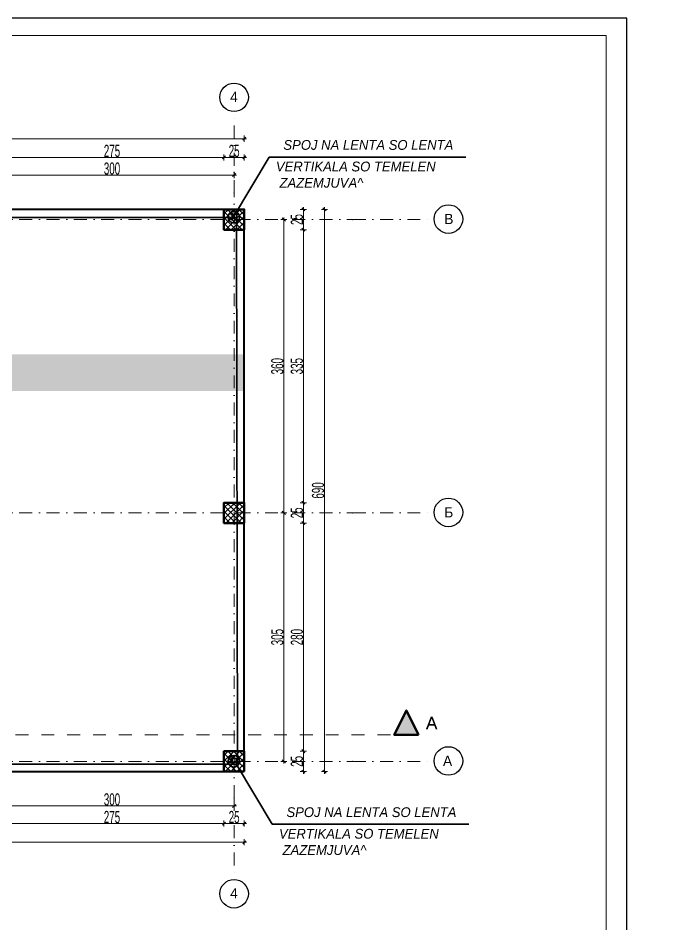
# Model space of a CAD drawing. Header units: millimetres. Extents: x -22688 to 165477, y -34508 to 218425.
# Drawn here: x -3644 to 4237, y 91930 to 103046 of the extents above; entities that cross this region are included whole.
import ezdxf

# ---------------------------------------------------------------- set-up
doc = ezdxf.new("R2010")
doc.units = ezdxf.units.MM
doc.header["$MEASUREMENT"] = 0
for name, pattern in [('- Двойно прекъснати линии', [1093.611073, 529.166651, -211.666656, 141.111112, -211.666656]), ('- Прекъснати линия', [211.666667, 105.833333, -105.833333]), ('ACAD_ISO03W100', [30, 12, -18]), ('Dot & Dashed', [670.277762, 317.5, -176.388889, 0, -176.388874])]:
    doc.linetypes.add(name, pattern=pattern)
for name, color, linetype in [('4 _ - Фрагмент - Чертежи.2D Elements', 7, 'Continuous'), ('6 _ - Конструктивни оси.Dimensioning', 7, 'Continuous'), ('7 _ - Основни елементи.2D Elements', 7, 'Continuous'), ('Marker - Section', 7, 'Continuous'), ('Structural - Bearing', 7, 'Continuous')]:
    doc.layers.add(name, color=color, linetype=linetype)
for name, color, linetype, lineweight in [('dimenzija', 7, 'Continuous', 13), ('GROMOBRAN', 5, 'Continuous', 35), ('OSKI', 143, 'Continuous', 20), ('tekst', 7, 'Continuous', 13)]:
    doc.layers.add(name, color=color, linetype=linetype, lineweight=lineweight)
doc.layers.add('hatch', color=7, linetype='Continuous', lineweight=9, true_color=0x7a7a7a)
doc.layers.add('New_Structural - Bearing_Pen_No__8', color=7, linetype='Continuous', lineweight=35, true_color=0xa80f02)
doc.styles.add('GENERATED_STYLE_3', font='GOTHICB.TTF')
doc.styles.add('GENERATED_STYLE_6', font='Cambria Math.ttf')
doc.styles.add('PLATEIA', font='CGSAPPS.shx', dxfattribs={"width": 0.6})
doc.dimstyles.new('50', dxfattribs={"dimtxt": 150, "dimasz": 0.5, "dimexe": 0.18, "dimexo": 0.0625, "dimgap": 4, "dimtad": 1, "dimdec": 0, "dimlfac": 0.1, "dimzin": 12, "dimdsep": 46, "dimtxsty": 'PLATEIA', "dimblk": 'A$C321216CB', "dimcen": 0.09, "dimse1": 1, "dimse2": 1, "dimclrd": 256, "dimclrt": 256, "dimadec": 3, "dimazin": 0, "dimtfac": 1, "dimtdec": 0, "dimtix": 1, "dimtmove": 2, "dimatfit": 3, "dimldrblk": 'A$C321216CB', "dimfxl": 1, "dimtolj": 1, "dimtzin": 0, "dimlwd": -1, "dimarcsym": 0})
pattern_1 = [(45, (-69726.457, 95813.185), (-35.355335, 35.355335), []), (135, (-69726.457, 95813.185), (35.355335, 35.355335), [])]

# ---------------------------------------------------------------- blocks, each defined once
blk = doc.blocks.new('A$C321216CB')
for p, q in [((-54, 0), (54, 0)), ((-38, -38), (38, 38)), ((0, -75), (0, 75))]:
    blk.add_line(p, q)
blk = doc.blocks.new('*D768')
at = {"layer": 'DEFPOINTS', "color": 0, "ltscale": 50, "transparency": 16777216}
for p in [(-991, 101120), (-3991, 100899), (-991, 100699)]:
    blk.add_point(p, dxfattribs=at)
at = {"layer": 'dimenzija', "ltscale": 50, "transparency": 16777216}
blk.add_line((-3991, 101120), (-992, 101120), dxfattribs=at)
at = {"layer": 'dimenzija', "ltscale": 50, "transparency": 16777216, "xscale": 0.5, "yscale": 0.5, "zscale": 0.5, "rotation": 180}
blk.add_blockref('A$C321216CB', (-3991, 101120), dxfattribs=at)
at = {"layer": 'dimenzija', "ltscale": 50, "transparency": 16777216, "xscale": 0.5, "yscale": 0.5, "zscale": 0.5}
blk.add_blockref('A$C321216CB', (-991, 101120), dxfattribs=at)
at = {"layer": 'dimenzija', "ltscale": 50, "transparency": 16777216, "insert": (-2491, 101199), "char_height": 150, "attachment_point": 5, "style": 'PLATEIA'}
blk.add_mtext('\\A1;300', dxfattribs=at)
blk = doc.blocks.new('*D769')
at = {"layer": 'DEFPOINTS', "color": 0, "ltscale": 50, "transparency": 16777216}
for p in [(-1116, 101336), (-3866, 100699), (-1116, 100699)]:
    blk.add_point(p, dxfattribs=at)
at = {"layer": 'dimenzija', "ltscale": 50, "transparency": 16777216}
blk.add_line((-3866, 101336), (-1117, 101336), dxfattribs=at)
at = {"layer": 'dimenzija', "ltscale": 50, "transparency": 16777216, "xscale": 0.5, "yscale": 0.5, "zscale": 0.5, "rotation": 180}
blk.add_blockref('A$C321216CB', (-3866, 101336), dxfattribs=at)
at = {"layer": 'dimenzija', "ltscale": 50, "transparency": 16777216, "xscale": 0.5, "yscale": 0.5, "zscale": 0.5}
blk.add_blockref('A$C321216CB', (-1116, 101336), dxfattribs=at)
at = {"layer": 'dimenzija', "ltscale": 50, "transparency": 16777216, "insert": (-2491, 101415), "char_height": 150, "attachment_point": 5, "style": 'PLATEIA'}
blk.add_mtext('\\A1;275', dxfattribs=at)
blk = doc.blocks.new('*D770')
at = {"layer": 'DEFPOINTS', "color": 0, "ltscale": 50, "transparency": 16777216}
for p in [(-866, 101336), (-1116, 100699), (-866, 100699)]:
    blk.add_point(p, dxfattribs=at)
at = {"layer": 'dimenzija', "ltscale": 50, "transparency": 16777216}
blk.add_line((-1116, 101336), (-867, 101336), dxfattribs=at)
at = {"layer": 'dimenzija', "ltscale": 50, "transparency": 16777216, "xscale": 0.5, "yscale": 0.5, "zscale": 0.5, "rotation": 180}
blk.add_blockref('A$C321216CB', (-1116, 101336), dxfattribs=at)
at = {"layer": 'dimenzija', "ltscale": 50, "transparency": 16777216, "xscale": 0.5, "yscale": 0.5, "zscale": 0.5}
blk.add_blockref('A$C321216CB', (-866, 101336), dxfattribs=at)
at = {"layer": 'dimenzija', "ltscale": 50, "transparency": 16777216, "insert": (-991, 101415), "char_height": 150, "attachment_point": 5, "style": 'PLATEIA'}
blk.add_mtext('\\A1;25', dxfattribs=at)
blk = doc.blocks.new('*D736')
at = {"layer": 'DEFPOINTS', "color": 0, "ltscale": 50, "transparency": 16777216}
for p in [(-866, 101566), (-12866, 100699), (-866, 100699)]:
    blk.add_point(p, dxfattribs=at)
at = {"layer": 'dimenzija', "ltscale": 50, "transparency": 16777216}
blk.add_line((-12866, 101566), (-867, 101566), dxfattribs=at)
at = {"layer": 'dimenzija', "ltscale": 50, "transparency": 16777216, "xscale": 0.5, "yscale": 0.5, "zscale": 0.5, "rotation": 180}
blk.add_blockref('A$C321216CB', (-12866, 101566), dxfattribs=at)
at = {"layer": 'dimenzija', "ltscale": 50, "transparency": 16777216, "xscale": 0.5, "yscale": 0.5, "zscale": 0.5}
blk.add_blockref('A$C321216CB', (-866, 101566), dxfattribs=at)
at = {"layer": 'dimenzija', "ltscale": 50, "transparency": 16777216, "insert": (-6866, 101645), "char_height": 150, "attachment_point": 5, "style": 'PLATEIA'}
blk.add_mtext('\\A1;1200', dxfattribs=at)
blk = doc.blocks.new('*D744')
at = {"layer": 'DEFPOINTS', "color": 0, "ltscale": 50, "transparency": 16777216}
for p in [(-991, 93799), (-3991, 93598), (-991, 93377)]:
    blk.add_point(p, dxfattribs=at)
at = {"layer": 'dimenzija', "ltscale": 50, "transparency": 16777216}
blk.add_line((-3991, 93377), (-992, 93377), dxfattribs=at)
at = {"layer": 'dimenzija', "ltscale": 50, "transparency": 16777216, "xscale": 0.5, "yscale": 0.5, "zscale": 0.5, "rotation": 180}
blk.add_blockref('A$C321216CB', (-3991, 93377), dxfattribs=at)
at = {"layer": 'dimenzija', "ltscale": 50, "transparency": 16777216, "xscale": 0.5, "yscale": 0.5, "zscale": 0.5}
blk.add_blockref('A$C321216CB', (-991, 93377), dxfattribs=at)
at = {"layer": 'dimenzija', "ltscale": 50, "transparency": 16777216, "insert": (-2491, 93456), "char_height": 150, "attachment_point": 5, "style": 'PLATEIA'}
blk.add_mtext('\\A1;300', dxfattribs=at)
blk = doc.blocks.new('*D745')
at = {"layer": 'DEFPOINTS', "color": 0, "ltscale": 50, "transparency": 16777216}
for p in [(-3866, 93799), (-1116, 93799), (-1116, 93161)]:
    blk.add_point(p, dxfattribs=at)
at = {"layer": 'dimenzija', "ltscale": 50, "transparency": 16777216}
blk.add_line((-3866, 93161), (-1117, 93161), dxfattribs=at)
at = {"layer": 'dimenzija', "ltscale": 50, "transparency": 16777216, "xscale": 0.5, "yscale": 0.5, "zscale": 0.5, "rotation": 180}
blk.add_blockref('A$C321216CB', (-3866, 93161), dxfattribs=at)
at = {"layer": 'dimenzija', "ltscale": 50, "transparency": 16777216, "xscale": 0.5, "yscale": 0.5, "zscale": 0.5}
blk.add_blockref('A$C321216CB', (-1116, 93161), dxfattribs=at)
at = {"layer": 'dimenzija', "ltscale": 50, "transparency": 16777216, "insert": (-2491, 93240), "char_height": 150, "attachment_point": 5, "style": 'PLATEIA'}
blk.add_mtext('\\A1;275', dxfattribs=at)
blk = doc.blocks.new('*D746')
at = {"layer": 'DEFPOINTS', "color": 0, "ltscale": 50, "transparency": 16777216}
for p in [(-1116, 93799), (-866, 93799), (-866, 93161)]:
    blk.add_point(p, dxfattribs=at)
at = {"layer": 'dimenzija', "ltscale": 50, "transparency": 16777216}
blk.add_line((-1116, 93161), (-867, 93161), dxfattribs=at)
at = {"layer": 'dimenzija', "ltscale": 50, "transparency": 16777216, "xscale": 0.5, "yscale": 0.5, "zscale": 0.5, "rotation": 180}
blk.add_blockref('A$C321216CB', (-1116, 93161), dxfattribs=at)
at = {"layer": 'dimenzija', "ltscale": 50, "transparency": 16777216, "xscale": 0.5, "yscale": 0.5, "zscale": 0.5}
blk.add_blockref('A$C321216CB', (-866, 93161), dxfattribs=at)
at = {"layer": 'dimenzija', "ltscale": 50, "transparency": 16777216, "insert": (-991, 93240), "char_height": 150, "attachment_point": 5, "style": 'PLATEIA'}
blk.add_mtext('\\A1;25', dxfattribs=at)
blk = doc.blocks.new('*D747')
at = {"layer": 'DEFPOINTS', "color": 0, "ltscale": 50, "transparency": 16777216}
for p in [(-12866, 93799), (-866, 93799), (-866, 92932)]:
    blk.add_point(p, dxfattribs=at)
at = {"layer": 'dimenzija', "ltscale": 50, "transparency": 16777216}
blk.add_line((-12866, 92932), (-867, 92932), dxfattribs=at)
at = {"layer": 'dimenzija', "ltscale": 50, "transparency": 16777216, "xscale": 0.5, "yscale": 0.5, "zscale": 0.5, "rotation": 180}
blk.add_blockref('A$C321216CB', (-12866, 92932), dxfattribs=at)
at = {"layer": 'dimenzija', "ltscale": 50, "transparency": 16777216, "xscale": 0.5, "yscale": 0.5, "zscale": 0.5}
blk.add_blockref('A$C321216CB', (-866, 92932), dxfattribs=at)
at = {"layer": 'dimenzija', "ltscale": 50, "transparency": 16777216, "insert": (-6866, 93011), "char_height": 150, "attachment_point": 5, "style": 'PLATEIA'}
blk.add_mtext('\\A1;1200', dxfattribs=at)
blk = doc.blocks.new('*D748')
at = {"layer": 'DEFPOINTS', "color": 0, "ltscale": 50, "transparency": 16777216}
for p in [(-141, 100574), (-381, 96974), (-141, 96974)]:
    blk.add_point(p, dxfattribs=at)
at = {"layer": 'dimenzija', "ltscale": 50, "transparency": 16777216}
blk.add_line((-381, 100573), (-381, 96974), dxfattribs=at)
at = {"layer": 'dimenzija', "ltscale": 50, "transparency": 16777216, "xscale": 0.5, "yscale": 0.5, "zscale": 0.5}
for p, rotation in [((-381, 100574), 90), ((-381, 96974), 270)]:
    blk.add_blockref('A$C321216CB', p, dxfattribs=dict(at, rotation=rotation))
at = {"layer": 'dimenzija', "ltscale": 50, "transparency": 16777216, "insert": (-460, 98774), "char_height": 150, "attachment_point": 5, "rotation": 90, "style": 'PLATEIA'}
blk.add_mtext('\\A1;360', dxfattribs=at)
blk = doc.blocks.new('*D749')
at = {"layer": 'DEFPOINTS', "color": 0, "ltscale": 50, "transparency": 16777216}
for p in [(-141, 96974), (-634, 93924), (-381, 93924)]:
    blk.add_point(p, dxfattribs=at)
at = {"layer": 'dimenzija', "ltscale": 50, "transparency": 16777216}
blk.add_line((-381, 96973), (-381, 93924), dxfattribs=at)
at = {"layer": 'dimenzija', "ltscale": 50, "transparency": 16777216, "xscale": 0.5, "yscale": 0.5, "zscale": 0.5}
for p, rotation in [((-381, 96974), 90), ((-381, 93924), 270)]:
    blk.add_blockref('A$C321216CB', p, dxfattribs=dict(at, rotation=rotation))
at = {"layer": 'dimenzija', "ltscale": 50, "transparency": 16777216, "insert": (-460, 95449), "char_height": 150, "attachment_point": 5, "rotation": 90, "style": 'PLATEIA'}
blk.add_mtext('\\A1;305', dxfattribs=at)
blk = doc.blocks.new('*D750')
at = {"layer": 'DEFPOINTS', "color": 0, "ltscale": 50, "transparency": 16777216}
for p in [(-866, 100699), (-866, 100449), (-141, 100449)]:
    blk.add_point(p, dxfattribs=at)
at = {"layer": 'dimenzija', "ltscale": 50, "transparency": 16777216}
blk.add_line((-141, 100698), (-141, 100449), dxfattribs=at)
at = {"layer": 'dimenzija', "ltscale": 50, "transparency": 16777216, "xscale": 0.5, "yscale": 0.5, "zscale": 0.5}
for p, rotation in [((-141, 100699), 90), ((-141, 100449), 270)]:
    blk.add_blockref('A$C321216CB', p, dxfattribs=dict(at, rotation=rotation))
at = {"layer": 'dimenzija', "ltscale": 50, "transparency": 16777216, "insert": (-220, 100574), "char_height": 150, "attachment_point": 5, "rotation": 90, "style": 'PLATEIA'}
blk.add_mtext('\\A1;25', dxfattribs=at)
blk = doc.blocks.new('*D751')
at = {"layer": 'DEFPOINTS', "color": 0, "ltscale": 50, "transparency": 16777216}
for p in [(-866, 100449), (-866, 97099), (-141, 97099)]:
    blk.add_point(p, dxfattribs=at)
at = {"layer": 'dimenzija', "ltscale": 50, "transparency": 16777216}
blk.add_line((-141, 100448), (-141, 97099), dxfattribs=at)
at = {"layer": 'dimenzija', "ltscale": 50, "transparency": 16777216, "xscale": 0.5, "yscale": 0.5, "zscale": 0.5}
for p, rotation in [((-141, 100449), 90), ((-141, 97099), 270)]:
    blk.add_blockref('A$C321216CB', p, dxfattribs=dict(at, rotation=rotation))
at = {"layer": 'dimenzija', "ltscale": 50, "transparency": 16777216, "insert": (-220, 98774), "char_height": 150, "attachment_point": 5, "rotation": 90, "style": 'PLATEIA'}
blk.add_mtext('\\A1;335', dxfattribs=at)
blk = doc.blocks.new('*D752')
at = {"layer": 'DEFPOINTS', "color": 0, "ltscale": 50, "transparency": 16777216}
for p in [(-866, 97099), (-866, 96849), (-141, 96849)]:
    blk.add_point(p, dxfattribs=at)
at = {"layer": 'dimenzija', "ltscale": 50, "transparency": 16777216}
blk.add_line((-141, 97098), (-141, 96849), dxfattribs=at)
at = {"layer": 'dimenzija', "ltscale": 50, "transparency": 16777216, "xscale": 0.5, "yscale": 0.5, "zscale": 0.5}
for p, rotation in [((-141, 97099), 90), ((-141, 96849), 270)]:
    blk.add_blockref('A$C321216CB', p, dxfattribs=dict(at, rotation=rotation))
at = {"layer": 'dimenzija', "ltscale": 50, "transparency": 16777216, "insert": (-220, 96974), "char_height": 150, "attachment_point": 5, "rotation": 90, "style": 'PLATEIA'}
blk.add_mtext('\\A1;25', dxfattribs=at)
blk = doc.blocks.new('*D753')
at = {"layer": 'DEFPOINTS', "color": 0, "ltscale": 50, "transparency": 16777216}
for p in [(-866, 96849), (-866, 94049), (-141, 94049)]:
    blk.add_point(p, dxfattribs=at)
at = {"layer": 'dimenzija', "ltscale": 50, "transparency": 16777216}
blk.add_line((-141, 96848), (-141, 94049), dxfattribs=at)
at = {"layer": 'dimenzija', "ltscale": 50, "transparency": 16777216, "xscale": 0.5, "yscale": 0.5, "zscale": 0.5}
for p, rotation in [((-141, 96849), 90), ((-141, 94049), 270)]:
    blk.add_blockref('A$C321216CB', p, dxfattribs=dict(at, rotation=rotation))
at = {"layer": 'dimenzija', "ltscale": 50, "transparency": 16777216, "insert": (-220, 95449), "char_height": 150, "attachment_point": 5, "rotation": 90, "style": 'PLATEIA'}
blk.add_mtext('\\A1;280', dxfattribs=at)
blk = doc.blocks.new('*D754')
at = {"layer": 'DEFPOINTS', "color": 0, "ltscale": 50, "transparency": 16777216}
for p in [(-866, 94049), (-866, 93799), (-141, 93799)]:
    blk.add_point(p, dxfattribs=at)
at = {"layer": 'dimenzija', "ltscale": 50, "transparency": 16777216}
blk.add_line((-141, 94048), (-141, 93799), dxfattribs=at)
at = {"layer": 'dimenzija', "ltscale": 50, "transparency": 16777216, "xscale": 0.5, "yscale": 0.5, "zscale": 0.5}
for p, rotation in [((-141, 94049), 90), ((-141, 93799), 270)]:
    blk.add_blockref('A$C321216CB', p, dxfattribs=dict(at, rotation=rotation))
at = {"layer": 'dimenzija', "ltscale": 50, "transparency": 16777216, "insert": (-220, 93924), "char_height": 150, "attachment_point": 5, "rotation": 90, "style": 'PLATEIA'}
blk.add_mtext('\\A1;25', dxfattribs=at)
blk = doc.blocks.new('*D755')
at = {"layer": 'DEFPOINTS', "color": 0, "ltscale": 50, "transparency": 16777216}
for p in [(-866, 100699), (-866, 93799), (119, 93799)]:
    blk.add_point(p, dxfattribs=at)
at = {"layer": 'dimenzija', "ltscale": 50, "transparency": 16777216}
blk.add_line((119, 100698), (119, 93799), dxfattribs=at)
at = {"layer": 'dimenzija', "ltscale": 50, "transparency": 16777216, "xscale": 0.5, "yscale": 0.5, "zscale": 0.5}
for p, rotation in [((119, 100699), 90), ((119, 93799), 270)]:
    blk.add_blockref('A$C321216CB', p, dxfattribs=dict(at, rotation=rotation))
at = {"layer": 'dimenzija', "ltscale": 50, "transparency": 16777216, "insert": (40, 97249), "char_height": 150, "attachment_point": 5, "rotation": 90, "style": 'PLATEIA'}
blk.add_mtext('\\A1;690', dxfattribs=at)
blk = doc.blocks.new('SPOJKA')
at = {"layer": 'GROMOBRAN'}
for p, q in [((212074, -49577.7), (212027.9, -49577.7)), ((212063.2, -49596.2), (212029.9, -49596.2)), ((212031.5, -49567.2), (212031.5, -49597.9)), ((212055.1, -49565.5), (212055.1, -49605.2))]:
    blk.add_line(p, q, dxfattribs=at)
blk.add_circle((212046.7, -49582.3), 29.7, dxfattribs=at)

msp = doc.modelspace()

# ---------------------------------------------------------------- hatches: boundary and pattern name
at = {"layer": 'hatch', "linetype": 'Continuous', "lineweight": 9}
h = msp.add_hatch(dxfattribs=at)
h.set_pattern_fill('1_БЕТОН_СГЛОБЯЕМИ_ЕЛЕМЕН_E7', color=256, scale=0.5, style=0, pattern_type=2)
h.set_pattern_definition(pattern_1)
h.paths.add_polyline_path([(-866.2, 100448.8), (-866.2, 100698.8), (-1116.2, 100698.8), (-1116.2, 100448.8)])
h = msp.add_hatch(dxfattribs=at)
h.set_pattern_fill('1_БЕТОН_СГЛОБЯЕМИ_ЕЛЕМЕН_E7', color=256, scale=0.5, style=0, pattern_type=2)
h.set_pattern_definition(pattern_1)
h.paths.add_polyline_path([(-866.2, 96848.8), (-866.2, 97098.8), (-1116.2, 97098.8), (-1116.2, 96848.8)])
h = msp.add_hatch(dxfattribs=at)
h.set_pattern_fill('1_БЕТОН_СГЛОБЯЕМИ_ЕЛЕМЕН_E7', color=256, scale=0.5, style=0, pattern_type=2)
h.set_pattern_definition(pattern_1)
h.paths.add_polyline_path([(-866.2, 93798.8), (-866.2, 94048.8), (-1116.2, 94048.8), (-1116.2, 93798.8)])
at = {"layer": 'Marker - Section', "linetype": 'Continuous', "lineweight": 50}
msp.add_hatch(color=256, dxfattribs=at).paths.add_polyline_path([(1274.8, 94248.8), (1124.8, 94548.8), (974.8, 94248.8)])
at = {"layer": 'OSKI', "true_color": 0x939598}
h = msp.add_hatch(color=252, dxfattribs=at)
h.dxf.hatch_style = 1
h.paths.add_polyline_path([(-8745.9, 98919.8), (-8745.9, 98469.8), (-7106.3, 98469.8), (-7106.3, 98919.8)], flags=17)
h.paths.add_polyline_path([(-7106.3, 98919.8), (-7106.3, 98469.8), (-6656.3, 98469.8), (-6656.3, 98919.8)], flags=17)
h.paths.add_polyline_path([(-6656.3, 98919.8), (-6656.3, 98469.8), (-866.2, 98469.8), (-866.2, 98919.8)])
h.paths.add_polyline_path([(4237.4, 98919.8), (-866.2, 98469.8)])
h.paths.add_polyline_path([(-10618.1, 98919.8), (-10618.1, 98469.8), (-8745.9, 98469.8), (-8745.9, 98919.8)])
h.paths.add_polyline_path([(-12870.9, 98919.8), (-12870.9, 98469.8), (-12870.9, 97823.7), (-12620.9, 97823.7), (-12620.9, 98469.8), (-10618.1, 98469.8), (-10618.1, 98919.8)])
h.paths.add_polyline_path([(-9063.1, 98919.8), (-5969.7, 98469.8)])

# ---------------------------------------------------------------- linework, layer by layer
at = {"layer": '4 _ - Фрагмент - Чертежи.2D Elements', "linetype": 'Continuous', "lineweight": 25, "ltscale": 0.01}
for points in [[(-17170.4, 88196), (3829.6, 88196), (3829.6, 103046)], [(3829.6, 103046), (-17170.4, 103046)]]:
    msp.add_lwpolyline(points, dxfattribs=at)
at = {"layer": '6 _ - Конструктивни оси.Dimensioning', "linetype": 'Continuous', "lineweight": 25, "ltscale": 0.01}
for centre in [(-991.5, 102074), (1640.9, 100579.3), (1640.9, 96979.3), (1640.9, 93929.3), (-991.5, 92299.5)]:
    msp.add_circle(centre, 175, dxfattribs=at)
at = {"layer": '6 _ - Конструктивни оси.Dimensioning', "linetype": '- Двойно прекъснати линии', "lineweight": 13, "ltscale": 0.01}
for p in [(-991.5, 100899), (-991.5, 100899), (-381.4, 100573.8), (-381.4, 100573.8), (466, 100573.8), (466, 100573.8), (-381.4, 96973.8), (-381.4, 96973.8), (466, 96973.8), (466, 96973.8), (-381.4, 93923.8), (-381.4, 93923.8), (466, 93923.8), (466, 93923.8), (-991.5, 93474.5), (-991.5, 93474.5)]:
    msp.add_point(p, dxfattribs=at)
at = {"layer": '7 _ - Основни елементи.2D Elements', "linetype": 'Continuous', "lineweight": 20, "ltscale": 0.8, "flags": 128}
msp.add_lwpolyline([(-15920.4, 102834.1), (3576.9, 102834.1), (3576.9, 88411.6), (-15920.4, 88411.6)], close=True, dxfattribs=at)
at = {"layer": 'GROMOBRAN'}
for p, q in [((-999, 100606), (-562.8, 101340.3)), ((1852.6, 101340.3), (-562.8, 101340.3)), ((-961, 93885.9), (-524.9, 93151.6)), ((1890.5, 93151.6), (-524.9, 93151.6))]:
    msp.add_line(p, q, dxfattribs=at)
msp.add_lwpolyline([(-12780.5, 100600.7), (-963.3, 100600.7), (-948.6, 93891.8), (-12765.8, 93891.8)], close=True, dxfattribs=at)
at = {"layer": 'Marker - Section', "linetype": '- Прекъснати линия', "lineweight": 20, "ltscale": 1.5}
msp.add_line((-14788.7, 94248.8), (974.8, 94248.8), dxfattribs=at)
at = {"layer": 'Marker - Section', "linetype": 'Continuous', "lineweight": 50, "ltscale": 0.01, "flags": 128}
msp.add_lwpolyline([(1274.8, 94248.8), (974.8, 94248.8), (1124.8, 94548.8)], close=True, dxfattribs=at)
at = {"layer": 'New_Structural - Bearing_Pen_No__8', "color": 14, "linetype": 'Continuous', "lineweight": 50, "true_color": 0xa80f02}
for points in [[(-866.2, 100448.8), (-866.2, 100698.8), (-1116.2, 100698.8), (-1116.2, 100448.8)], [(-866.2, 96848.8), (-866.2, 97098.8), (-1116.2, 97098.8), (-1116.2, 96848.8)], [(-866.2, 93798.8), (-866.2, 94048.8), (-1116.2, 94048.8), (-1116.2, 93798.8)]]:
    msp.add_lwpolyline(points, close=True, dxfattribs=at)
at = {"layer": 'OSKI', "linetype": 'Dot & Dashed', "ltscale": 0.5}
for p, q in [((-991.5, 100899), (-991.5, 101899)), ((-991.5, 93474.5), (-991.5, 100899)), ((-13350.9, 100573.8), (466, 100573.8)), ((466, 100573.8), (1466, 100573.8)), ((-13350.9, 96973.8), (466, 96973.8)), ((466, 96973.8), (1466, 96973.8)), ((-13350.9, 93923.8), (466, 93923.8)), ((466, 93923.8), (1466, 93923.8)), ((-991.5, 93474.5), (-991.5, 92474.5))]:
    msp.add_line(p, q, dxfattribs=at)
at = {"layer": 'Structural - Bearing', "linetype": 'Continuous', "lineweight": 40, "ltscale": 0.01, "flags": 128}
for points in [[(-1116.2, 100698.8), (-3866.2, 100698.8)], [(-866.2, 99010.2), (-866.2, 100448.8)], [(-866.2, 97098.8), (-866.2, 99777.6)], [(-866.2, 94048.8), (-866.2, 96848.8)], [(-866.2, 94048.8), (-866.2, 96488.8)], [(-3866.2, 93798.8), (-1116.2, 93798.8)], [(-1916.2, 93798.8), (-1116.2, 93798.8)]]:
    msp.add_lwpolyline(points, dxfattribs=at)

# ---------------------------------------------------------------- block references
at = {"layer": 'GROMOBRAN', "linetype": 'ACAD_ISO03W100', "xscale": 2.400000000001455, "yscale": 2.400000000001455, "zscale": 2.400000000001455, "rotation": 180}
for p in [(507917.2, -18394.5), (507917.6, -25071.5)]:
    msp.add_blockref('SPOJKA', p, dxfattribs=at)

# ---------------------------------------------------------------- texts
at = {"layer": '6 _ - Конструктивни оси.Dimensioning', "linetype": 'Continuous', "lineweight": 13, "char_height": 125, "attachment_point": 1, "style": 'GENERATED_STYLE_6'}
for s, insert in [('\\A1;{\\pql;\\pt0;\\fCentury Gothic|b0|i0|c0|p34;4}', (-1040.3, 102141.5)), ('\\A1;{\\pql;\\pt0;\\fCentury Gothic|b0|i0|c0|p34;В}', (1590.3, 100643.6)), ('\\A1;{\\pql;\\pt0;\\fCentury Gothic|b0|i0|c0|p34;Б}', (1590.3, 97043.6)), ('\\A1;{\\pql;\\pt0;\\fCentury Gothic|b0|i0|c0|p34;А}', (1574.4, 93993.6)), ('\\A1;{\\pql;\\pt0;\\fCentury Gothic|b0|i0|c0|p34;4}', (-1040.3, 92367))]:
    msp.add_mtext(s, dxfattribs=dict(at, insert=insert))
at = {"layer": 'Marker - Section', "linetype": 'Continuous', "lineweight": 50, "char_height": 150, "attachment_point": 7, "style": 'GENERATED_STYLE_3'}
for insert in [(1364.7, 94322.8), (1364.8, 94317.3)]:
    msp.add_mtext('\\A1;{\\pql;\\pt0;\\fArial|b0|i0|c0|p34;А}', dxfattribs=dict(at, insert=insert))
at = {"layer": 'tekst', "char_height": 120, "attachment_point": 1}
for s, insert, width in [('{\\fMacedonian Helv|b0|i1|c0|p34;SPOJ NA LENTA SO LENTA}', (-386.4, 101549.5), 2671.624), ('{\\fMacedonian Helv|b0|i1|c0|p34;VERTIKALA SO TEMELEN\\P ZAZEMJUVA^ }', (-478.1, 101284.8), 3635.081), ('{\\fMacedonian Helv|b0|i1|c0|p34;SPOJ NA LENTA SO LENTA}', (-348.4, 93360.8), 2671.624), ('{\\fMacedonian Helv|b0|i1|c0|p34;VERTIKALA SO TEMELEN\\P ZAZEMJUVA^ }', (-440.2, 93096.1), 3635.081)]:
    msp.add_mtext(s, dxfattribs=dict(at, insert=insert, width=width))

# ---------------------------------------------------------------- dimensions: what is measured, and where the dimension line sits
at = {"layer": 'dimenzija', "ltscale": 50}
for base, p1, p2, picture, middle in [((-866.2, 101565.9), (-12866.2, 100698.8), (-866.2, 100698.8), '*D736', (-6866.2, 101644.9)), ((-1116.2, 101336.5), (-3866.2, 100698.8), (-1116.2, 100698.8), '*D769', (-2491.2, 101415.5)), ((-866.2, 101336.5), (-1116.2, 100698.8), (-866.2, 100698.8), '*D770', (-991.2, 101415.5)), ((-991.2, 101120.2), (-3991.5, 100899), (-991.2, 100698.8), '*D768', (-2491.3, 101199.2)), ((-866.2, 92931.6), (-12866.2, 93798.8), (-866.2, 93798.8), '*D747', (-6866.2, 93010.6)), ((-991.2, 93377.3), (-3991.5, 93598.5), (-991.2, 93798.8), '*D744', (-2491.3, 93456.3)), ((-1116.2, 93161), (-3866.2, 93798.8), (-1116.2, 93798.8), '*D745', (-2491.2, 93240)), ((-866.2, 93161), (-1116.2, 93798.8), (-866.2, 93798.8), '*D746', (-991.2, 93240))]:
    dim = msp.add_linear_dim(base=base, p1=p1, p2=p2, dimstyle='50', dxfattribs=at)
    dim.commit()
    dim.dimension.update_dxf_attribs({"geometry": picture, "text_midpoint": middle})
for base, p1, p2, picture, middle in [((-140.7, 100448.8), (-866.2, 100698.8), (-866.2, 100448.8), '*D750', (-219.7, 100573.8)), ((118.6, 93798.8), (-866.2, 100698.8), (-866.2, 93798.8), '*D755', (39.6, 97248.8)), ((-381.4, 96973.8), (-140.7, 100573.8), (-140.7, 96973.8), '*D748', (-460.4, 98773.8)), ((-140.7, 97098.8), (-866.2, 100448.8), (-866.2, 97098.8), '*D751', (-219.7, 98773.8)), ((-140.7, 96848.8), (-866.2, 97098.8), (-866.2, 96848.8), '*D752', (-219.7, 96973.8)), ((-381.4, 93923.8), (-140.7, 96973.8), (-634.3, 93923.8), '*D749', (-460.4, 95448.8)), ((-140.7, 94048.8), (-866.2, 96848.8), (-866.2, 94048.8), '*D753', (-219.7, 95448.8)), ((-140.7, 93798.8), (-866.2, 94048.8), (-866.2, 93798.8), '*D754', (-219.7, 93923.8))]:
    dim = msp.add_linear_dim(base=base, p1=p1, p2=p2, angle=90, dimstyle='50', dxfattribs=at)
    dim.commit()
    dim.dimension.update_dxf_attribs({"geometry": picture, "text_midpoint": middle})

doc.saveas('drawing.dxf')
